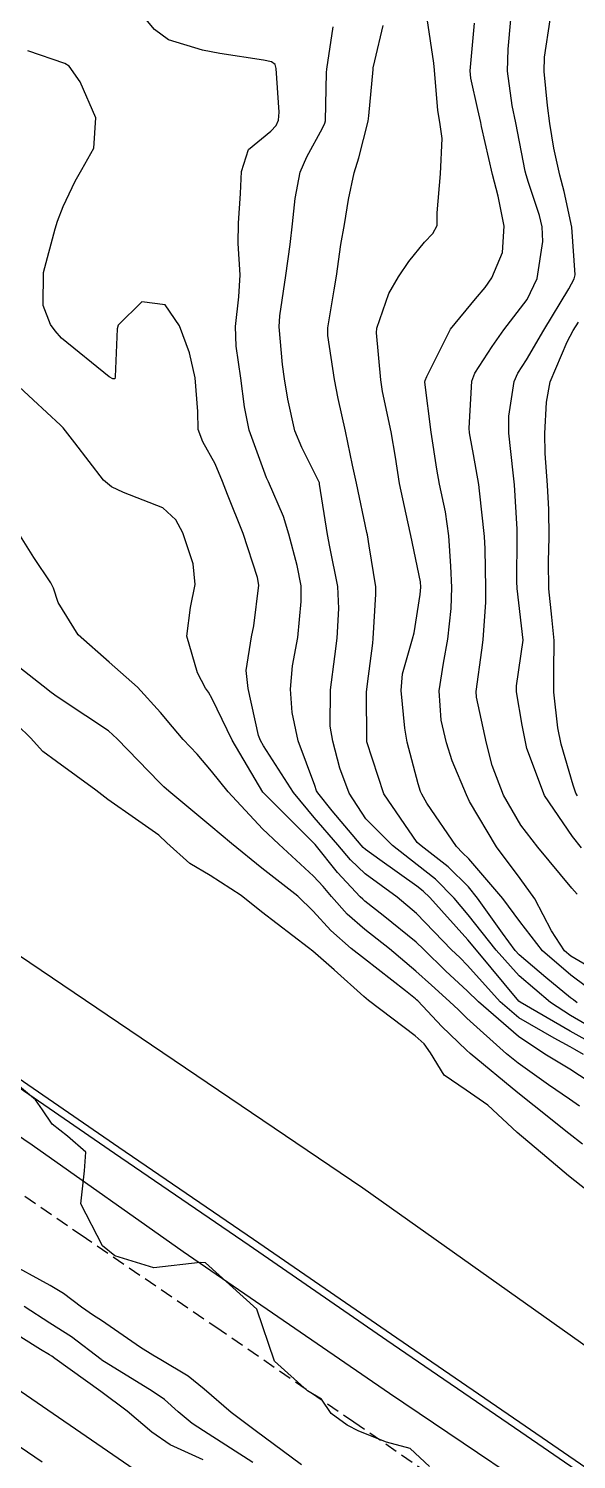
# Model space of a CAD drawing. Header units: metres. Extents: x 292545 to 299085, y 7450245 to 7463078.
# Drawn here: x 298020.6 to 298041.8, y 7452227.5 to 7452282.8 of the extents above; entities that cross this region are included whole.
import ezdxf

# ---------------------------------------------------------------- set-up
doc = ezdxf.new("R2010")
doc.units = ezdxf.units.M
doc.linetypes.add('DASHED', pattern=[0.75, 0.5, -0.25])
for name, color, linetype in [('Canteiro', 45, 'DASHED'), ('Ciclovia', 45, 'Continuous'), ('Curvas de Nivel 1m', 11, 'Continuous'), ('Curvas de Nivel 5m', 15, 'Continuous'), ('Hidrografia', 140, 'Continuous'), ('Vias Primárias', 230, 'Continuous')]:
    doc.layers.add(name, color=color, linetype=linetype)

msp = doc.modelspace()

# ---------------------------------------------------------------- linework, layer by layer
at = {"layer": 'Canteiro'}
msp.add_lwpolyline([(298017.327, 7452239.789), (298022.593, 7452236.166), (298027.808, 7452232.61), (298033.143, 7452228.933), (298038.315, 7452225.392), (298043.215, 7452222.026), (298048.662, 7452218.551), (298053.508, 7452215.802), (298059.004, 7452213.213), (298065.272, 7452210.778), (298071.406, 7452208.618), (298076.361, 7452207.011), (298083.938, 7452205.267), (298091.971, 7452203.557), (298100.033, 7452201.793), (298108.898, 7452199.895), (298114.835, 7452198.571), (298122.748, 7452196.887), (298130.824, 7452195.148), (298139.448, 7452193.275), (298150.92, 7452190.768)], dxfattribs=at)
at = {"layer": 'Ciclovia'}
for points, elevation in [([(298149.573, 7452193.029), (298143.474, 7452194.325), (298134.661, 7452196.228), (298120.307, 7452199.258), (298107.715, 7452202.05), (298093.304, 7452205.179), (298082.037, 7452207.646), (298073.388, 7452209.902), (298063.547, 7452213.57), (298055.395, 7452216.954), (298050.766, 7452219.341), (298042.491, 7452224.667), (298034.523, 7452230.039), (298026.543, 7452235.51), (298020.704, 7452239.642), (298012.667, 7452245.086), (297998.076, 7452255.194), (297982.784, 7452265.891), (297959.908, 7452281.578), (297943.624, 7452292.514), (297936.438, 7452295.234), (297919.079, 7452307.284)], 694.802), ([(298148.202, 7452194.805), (298140.952, 7452196.331), (298132.327, 7452198.205), (298124.251, 7452199.943), (298116.337, 7452201.628), (298110.4, 7452202.952), (298101.536, 7452204.849), (298093.474, 7452206.613), (298085.438, 7452208.324), (298077.831, 7452210.075), (298072.843, 7452211.693), (298066.694, 7452213.858), (298060.397, 7452216.305), (298054.861, 7452218.912), (298049.982, 7452221.68), (298044.513, 7452225.169), (298039.605, 7452228.54), (298034.432, 7452232.081), (298029.098, 7452235.758), (298023.884, 7452239.314), (298018.617, 7452242.938)], 694.917)]:
    msp.add_lwpolyline(points, dxfattribs=dict(at, elevation=elevation))
at = {"layer": 'Curvas de Nivel 1m', "flags": 128}
for points, elevation in [([(298042.156, 7452245.757), (298041.543, 7452246.208), (298040.443, 7452247.161), (298039.57, 7452248.288), (298038.918, 7452249.177), (298037.598, 7452250.719), (298037.359, 7452250.952), (298037.117, 7452251.197), (298035.978, 7452252.865), (298035.775, 7452253.218), (298035.733, 7452253.317), (298035.637, 7452253.618), (298035.212, 7452255.224), (298035.119, 7452255.765), (298034.979, 7452257.227), (298035.035, 7452257.874), (298035.424, 7452259.223), (298035.477, 7452259.45), (298035.72, 7452260.937), (298035.742, 7452261.22), (298035.726, 7452261.422), (298035.35, 7452263.224), (298035.233, 7452263.75), (298034.92, 7452265.229), (298034.758, 7452266.255), (298034.594, 7452267.232), (298034.264, 7452268.788), (298034.189, 7452269.236), (298034.022, 7452271.057), (298034.034, 7452271.238), (298034.508, 7452272.582), (298034.871, 7452273.23), (298035.277, 7452273.821), (298035.883, 7452274.571), (298036.201, 7452274.903), (298036.368, 7452275.213), (298036.379, 7452275.694), (298036.497, 7452277.211), (298036.568, 7452278.576), (298036.472, 7452279.212), (298036.393, 7452279.659), (298036.264, 7452281.215), (298036.244, 7452281.494), (298035.983, 7452283.22)], 703), ([(298042.688, 7452246.277), (298041.551, 7452246.949), (298041.297, 7452247.153), (298040.798, 7452247.924), (298040.149, 7452249.164), (298039.591, 7452249.948), (298038.666, 7452251.179), (298037.629, 7452252.935), (298037.507, 7452253.192), (298036.953, 7452254.507), (298036.728, 7452255.204), (298036.525, 7452256.071), (298036.445, 7452257.208), (298036.616, 7452258.279), (298036.78, 7452259.204), (298036.909, 7452260.396), (298036.943, 7452261.202), (298036.907, 7452262.031), (298036.82, 7452263.204), (298036.694, 7452264.137), (298036.467, 7452265.21), (298036.355, 7452265.788), (298036.138, 7452267.215), (298035.897, 7452269.144), (298035.909, 7452269.219), (298035.973, 7452269.367), (298036.889, 7452271.204), (298037.855, 7452272.372), (298038.234, 7452272.811), (298038.49, 7452273.184), (298038.898, 7452274.16), (298038.966, 7452275.179), (298038.739, 7452276.347), (298038.509, 7452277.184), (298038.094, 7452279.035), (298038.063, 7452279.189), (298037.948, 7452279.702), (298037.673, 7452280.908), (298037.655, 7452281.195), (298037.819, 7452283.03)], 704), ([(298041.964, 7452251.145), (298041.609, 7452251.583), (298040.531, 7452253.161), (298039.844, 7452254.975), (298039.8, 7452255.169), (298039.66, 7452255.882), (298039.442, 7452257.172), (298039.442, 7452257.407), (298039.703, 7452259.17), (298039.469, 7452261.173), (298039.455, 7452261.445), (298039.471, 7452263.173), (298039.463, 7452263.465), (298039.36, 7452265.174), (298039.31, 7452265.642), (298039.145, 7452267.176), (298039.144, 7452267.835), (298039.346, 7452269.175), (298039.498, 7452269.502), (298039.831, 7452270.018), (298040.502, 7452271.16), (298041.471, 7452272.758), (298041.677, 7452273.143), (298041.708, 7452273.3), (298041.579, 7452275.145), (298041.283, 7452276.526), (298041.115, 7452277.152), (298040.884, 7452278.2), (298040.731, 7452279.158), (298040.646, 7452279.855), (298040.512, 7452281.162), (298040.524, 7452281.718), (298040.74, 7452283.159)], 706), ([(298042.488, 7452244.101), (298041.528, 7452244.653), (298040.76, 7452245.158), (298039.543, 7452246.184), (298038.659, 7452247.179), (298037.573, 7452248.547), (298037.027, 7452249.198), (298036.306, 7452249.925), (298035.596, 7452250.484), (298034.641, 7452251.23), (298033.618, 7452252.262), (298032.969, 7452253.25), (298032.613, 7452254.226), (298032.336, 7452255.26), (298032.237, 7452255.84), (298032.243, 7452257.254), (298032.411, 7452258.534), (298032.507, 7452259.252), (298032.572, 7452260.394), (298032.524, 7452261.252), (298032.221, 7452262.78), (298032.129, 7452263.256), (298031.824, 7452265.208), (298031.815, 7452265.26), (298031.774, 7452265.356), (298031.135, 7452266.619), (298030.87, 7452267.274), (298030.595, 7452268.494), (298030.462, 7452269.28), (298030.383, 7452269.836), (298030.26, 7452271.284), (298030.28, 7452271.717), (298030.521, 7452273.28), (298030.684, 7452274.475), (298030.782, 7452275.277), (298030.878, 7452276.251), (298031.071, 7452277.273), (298031.331, 7452277.86), (298031.939, 7452278.976), (298032.031, 7452279.169), (298032.053, 7452279.259), (298032.097, 7452281.123), (298032.108, 7452281.259), (298032.348, 7452282.888)], 701), ([(298041.787, 7452245.146), (298041.642, 7452245.257), (298041.535, 7452245.34), (298040.582, 7452246.12), (298039.551, 7452246.999), (298039.396, 7452247.172), (298038.899, 7452247.841), (298037.938, 7452249.186), (298037.587, 7452249.627), (298036.8, 7452250.407), (298035.751, 7452251.218), (298035.605, 7452251.342), (298034.312, 7452253.233), (298033.653, 7452255.24), (298033.644, 7452257.212), (298033.646, 7452257.24), (298033.647, 7452257.266), (298033.676, 7452257.476), (298033.878, 7452259.06), (298033.896, 7452259.238), (298034.003, 7452260.955), (298033.996, 7452261.237), (298033.747, 7452262.817), (298033.676, 7452263.241), (298033.658, 7452263.337), (298033.254, 7452265.245), (298033.092, 7452265.935), (298032.822, 7452267.25), (298032.549, 7452268.516), (298032.397, 7452269.254), (298032.14, 7452270.957), (298032.145, 7452271.257), (298032.388, 7452272.725), (298032.476, 7452273.254), (298032.652, 7452274.481), (298032.784, 7452275.251), (298032.939, 7452276.213), (298033.164, 7452277.247), (298033.341, 7452277.826), (298033.708, 7452279.242), (298033.735, 7452279.452), (298033.894, 7452281.241), (298033.902, 7452281.302), (298033.966, 7452281.577), (298034.278, 7452282.939)], 702), ([(298042.034, 7452243.142), (298041.702, 7452243.334), (298041.516, 7452243.438), (298040.903, 7452243.772), (298039.527, 7452244.559), (298038.805, 7452245.177), (298037.547, 7452246.583), (298037.248, 7452246.892), (298036.933, 7452247.199), (298035.574, 7452248.601), (298034.825, 7452249.228), (298033.592, 7452250.133), (298033.018, 7452250.67), (298032.524, 7452251.256), (298031.618, 7452252.308), (298030.818, 7452253.278), (298029.651, 7452255.08), (298029.534, 7452255.291), (298029.46, 7452255.487), (298029.059, 7452257.296), (298028.979, 7452258.001), (298029.186, 7452259.295), (298029.28, 7452259.721), (298029.467, 7452261.293), (298029.427, 7452261.594), (298028.866, 7452263.299), (298028.266, 7452264.807), (298028.063, 7452265.307), (298027.78, 7452265.993), (298027.312, 7452266.841), (298027.123, 7452267.32), (298027.112, 7452268.012), (298027.014, 7452269.322), (298026.788, 7452270.281), (298026.405, 7452271.332), (298025.855, 7452272.137), (298024.952, 7452272.254), (298024.035, 7452271.358), (298023.989, 7452271.211), (298023.916, 7452269.359), (298023.899, 7452269.282), (298023.822, 7452269.283), (298023.683, 7452269.361), (298021.838, 7452270.854), (298021.592, 7452271.135), (298021.417, 7452271.386), (298021.133, 7452272.111), (298021.139, 7452273.391), (298021.59, 7452275.084), (298021.685, 7452275.383), (298021.899, 7452275.95), (298022.366, 7452276.918), (298022.627, 7452277.373), (298023.089, 7452278.205), (298023.165, 7452279.368), (298022.56, 7452280.771), (298022.131, 7452281.378), (298021.964, 7452281.469), (298020.531, 7452281.964)], 699), ([(298041.8, 7452253.147), (298041.741, 7452253.255), (298041.637, 7452253.564), (298041.171, 7452255.155), (298041.036, 7452255.779), (298040.883, 7452257.158), (298040.887, 7452257.956), (298040.899, 7452259.158), (298040.816, 7452260.055), (298040.699, 7452261.16), (298040.682, 7452262.218), (298040.703, 7452263.16), (298040.689, 7452264.23), (298040.643, 7452265.161), (298040.554, 7452266.394), (298040.538, 7452267.163), (298040.598, 7452268.375), (298040.748, 7452269.161), (298041.399, 7452270.707), (298041.632, 7452271.143), (298041.846, 7452271.476)], 707), ([(298043.042, 7452241.574), (298041.504, 7452242.576), (298040.54, 7452243.16), (298039.52, 7452243.84), (298037.975, 7452245.186), (298037.537, 7452245.61), (298036.711, 7452246.369), (298035.841, 7452247.216), (298035.557, 7452247.485), (298034.286, 7452248.519), (298033.581, 7452249.071), (298033.494, 7452249.153), (298033.399, 7452249.243), (298032.516, 7452250.18), (298031.652, 7452251.269), (298031.604, 7452251.325), (298029.633, 7452253.29), (298028.44, 7452255.302), (298027.669, 7452256.898), (298027.522, 7452257.163), (298027.416, 7452257.314), (298027.096, 7452257.904), (298026.694, 7452259.325), (298026.832, 7452260.441), (298027.016, 7452261.321), (298026.936, 7452262.121), (298026.539, 7452263.328), (298026.256, 7452263.831), (298025.762, 7452264.286), (298024.238, 7452264.886), (298023.77, 7452265.097), (298023.468, 7452265.363), (298022.353, 7452266.809), (298021.904, 7452267.379), (298021.795, 7452267.492), (298020.738, 7452268.468), (298019.821, 7452269.313)], 698), ([(298041.886, 7452241.144), (298041.487, 7452241.421), (298040.683, 7452241.971), (298039.508, 7452242.812), (298039.062, 7452243.175), (298037.527, 7452244.557), (298037.202, 7452244.867), (298036.85, 7452245.2), (298036.152, 7452245.824), (298035.544, 7452246.367), (298034.532, 7452247.23), (298033.57, 7452247.979), (298032.896, 7452248.57), (298032.288, 7452249.259), (298031.968, 7452249.646), (298031.591, 7452250.045), (298030.244, 7452251.284), (298029.612, 7452251.873), (298028.29, 7452253.303), (298027.641, 7452254.108), (298027.086, 7452254.757), (298026.545, 7452255.327), (298026.138, 7452255.813), (298025.663, 7452256.377), (298024.773, 7452257.349), (298023.687, 7452258.319), (298022.478, 7452259.372), (298021.715, 7452260.622), (298021.526, 7452261.188), (298021.427, 7452261.384), (298020.768, 7452262.364), (298020.122, 7452263.404)], 697), ([(298041.998, 7452239.672), (298041.472, 7452240.086), (298040.126, 7452241.164), (298039.49, 7452241.668), (298037.654, 7452243.189), (298037.514, 7452243.315), (298036.551, 7452244.232), (298035.622, 7452245.219), (298035.579, 7452245.265), (298035.534, 7452245.301), (298035.149, 7452245.614), (298033.557, 7452246.851), (298033.044, 7452247.248), (298032.258, 7452247.948), (298031.577, 7452248.687), (298030.979, 7452249.276), (298029.594, 7452250.359), (298028.414, 7452251.302), (298027.613, 7452251.975), (298025.99, 7452253.335), (298025.8, 7452253.503), (298025.636, 7452253.672), (298023.995, 7452255.357), (298023.656, 7452255.658), (298022.781, 7452256.25), (298021.669, 7452256.976), (298021.437, 7452257.15), (298021.124, 7452257.388), (298019.69, 7452258.53)], 696), ([(298036.072, 7452227.213), (298035.33, 7452227.908), (298034.412, 7452228.149), (298033.336, 7452228.572), (298032.896, 7452228.804), (298032.275, 7452229.256), (298031.897, 7452229.81), (298031.352, 7452230.138), (298030.081, 7452231.283), (298029.393, 7452233.29), (298027.411, 7452235.088), (298027.198, 7452235.1), (298025.408, 7452234.891), (298023.907, 7452235.355), (298023.419, 7452235.747), (298022.587, 7452237.373), (298022.729, 7452238.644), (298022.786, 7452239.37), (298022.074, 7452239.986), (298021.474, 7452240.45), (298021.099, 7452241.006), (298020.837, 7452241.39), (298019.499, 7452242.507)], 694), ([(298031.125, 7452227.272), (298029.336, 7452228.609), (298028.403, 7452229.299), (298027.352, 7452230.207), (298026.742, 7452230.704), (298025.684, 7452231.335), (298025.366, 7452231.517), (298024.9, 7452231.814), (298023.388, 7452232.857), (298023.081, 7452233.056), (298022.616, 7452233.372), (298021.922, 7452233.906), (298021.401, 7452234.215), (298019.658, 7452235.16)], 693), ([(298029.245, 7452227.37), (298027.336, 7452228.594), (298026.895, 7452228.873), (298026.348, 7452229.325), (298025.82, 7452229.805), (298025.351, 7452230.125), (298023.403, 7452231.329), (298023.373, 7452231.347), (298022.226, 7452232.222), (298021.387, 7452232.756), (298020.392, 7452233.4)], 692), ([(298027.325, 7452227.472), (298026.045, 7452228.044), (298025.335, 7452228.544), (298024.382, 7452229.35), (298023.354, 7452230.107), (298021.579, 7452231.387), (298021.458, 7452231.473), (298021.374, 7452231.529), (298021.029, 7452231.741), (298019.386, 7452232.754)], 691), ([(298019.335, 7452228.572), (298021.093, 7452227.392)], 691)]:
    msp.add_lwpolyline(points, dxfattribs=dict(at, elevation=elevation))
at = {"layer": 'Curvas de Nivel 5m', "flags": 128}
for points, elevation in [([(298042.1, 7452243.722), (298041.522, 7452244.042), (298039.59, 7452245.169), (298039.533, 7452245.211), (298037.894, 7452247.187), (298037.559, 7452247.577), (298036.084, 7452249.212), (298035.829, 7452249.46), (298035.587, 7452249.657), (298034.154, 7452250.677), (298033.601, 7452251.075), (298033.513, 7452251.153), (298033.438, 7452251.242), (298032.316, 7452252.566), (298031.756, 7452253.268), (298031.71, 7452253.346), (298031.636, 7452253.545), (298030.998, 7452255.277), (298030.765, 7452256.375), (298030.699, 7452257.275), (298030.782, 7452258.178), (298030.976, 7452259.271), (298031.116, 7452260.668), (298031.105, 7452261.269), (298030.953, 7452262.053), (298030.635, 7452263.277), (298030.433, 7452263.953), (298029.85, 7452265.289), (298029.825, 7452265.341), (298029.774, 7452265.447), (298029.101, 7452267.297), (298028.915, 7452268.19), (298028.777, 7452269.3), (298028.599, 7452270.538), (298028.571, 7452271.303), (298028.705, 7452272.45), (298028.747, 7452273.301), (298028.675, 7452274.508), (298028.682, 7452275.302), (298028.764, 7452276.442), (298028.804, 7452277.301), (298029.072, 7452278.153), (298029.936, 7452278.859), (298030.148, 7452279.079), (298030.237, 7452279.286), (298030.258, 7452279.597), (298030.144, 7452281.287), (298030.109, 7452281.433), (298029.965, 7452281.546), (298029.657, 7452281.602), (298027.968, 7452281.859), (298027.297, 7452281.989), (298025.974, 7452282.395), (298025.434, 7452282.795), (298024.969, 7452283.345)], 700), ([(298041.786, 7452249.348), (298041.587, 7452249.584), (298040.268, 7452251.163), (298039.616, 7452252.021), (298038.945, 7452253.177), (298038.498, 7452254.327), (298038.276, 7452255.184), (298037.889, 7452256.969), (298037.881, 7452257.188), (298038.102, 7452258.781), (298038.157, 7452259.185), (298038.262, 7452260.64), (298038.261, 7452261.185), (298038.227, 7452262.704), (298038.204, 7452263.185), (298038.014, 7452264.944), (298037.981, 7452265.188), (298037.785, 7452266.353), (298037.65, 7452267.051), (298037.629, 7452267.192), (298037.614, 7452267.374), (298037.712, 7452269.192), (298037.826, 7452269.497), (298038.495, 7452270.525), (298038.959, 7452271.179), (298039.345, 7452271.678), (298039.855, 7452272.348), (298040.238, 7452273.164), (298040.458, 7452274.588), (298040.432, 7452275.162), (298040.333, 7452275.599), (298039.91, 7452276.87), (298039.815, 7452277.171), (298039.777, 7452277.309), (298039.413, 7452279.175), (298039.278, 7452279.849), (298039.097, 7452281.179), (298039.116, 7452282.034), (298039.228, 7452283.178)], 705), ([(298042.186, 7452237.875), (298041.456, 7452238.447), (298040.622, 7452239.158), (298039.473, 7452240.135), (298038.337, 7452241.181), (298037.492, 7452241.769), (298036.648, 7452242.35), (298036.114, 7452243.211), (298035.864, 7452243.563), (298035.519, 7452243.874), (298033.713, 7452245.238), (298033.535, 7452245.385), (298032.388, 7452246.42), (298031.561, 7452247.141), (298031.399, 7452247.272), (298029.577, 7452248.665), (298028.787, 7452249.298), (298027.591, 7452250.074), (298026.806, 7452250.533), (298025.918, 7452251.335), (298025.607, 7452251.623), (298024.7, 7452252.265), (298023.628, 7452253.006), (298023.164, 7452253.365), (298021.644, 7452254.481), (298021.12, 7452254.86), (298020.633, 7452255.395), (298020.142, 7452255.887)], 695)]:
    msp.add_lwpolyline(points, dxfattribs=dict(at, elevation=elevation))
at = {"layer": 'Hidrografia'}
msp.add_lwpolyline([(298168.441, 7452167.227), (298165.812, 7452172.316), (298163.225, 7452175.485), (298160.159, 7452178.475), (298156.19, 7452181.369), (298149.185, 7452183.575), (298126.858, 7452189.068), (298100.8, 7452195.239), (298082.054, 7452200.268), (298068.261, 7452203.772), (298048.826, 7452211.472), (298041.731, 7452215.362), (298019.859, 7452230.384), (297996.862, 7452245.975), (297992.343, 7452248.788), (297984.381, 7452254.3), (297977.922, 7452258.807), (297969.926, 7452264.316), (297957.641, 7452272.589), (297947.709, 7452279.452), (297934.706, 7452286.215), (297920.9, 7452294.914), (297914.327, 7452299.836), (297897.03, 7452311.146)], dxfattribs=at)
at = {"layer": 'Vias Primárias', "elevation": 695.17}
msp.add_lwpolyline([(298143.902, 7452200.297), (298114.935, 7452206.285), (298085.581, 7452212.668, -0.031665), (298071.172, 7452216.771, -0.036431), (298051.967, 7452225.2, -0.047998), (298045.775, 7452229.277), (298033.495, 7452237.972), (298018.889, 7452247.845), (298015.888, 7452249.95)], format="xyb", dxfattribs=at)
at = {"layer": 'Vias Primárias'}
msp.add_lwpolyline([(298018.787, 7452243.185), (298024.053, 7452239.562), (298029.268, 7452236.005), (298034.602, 7452232.329), (298039.775, 7452228.787), (298044.679, 7452225.419), (298050.136, 7452221.937), (298055, 7452219.178), (298060.516, 7452216.581), (298066.798, 7452214.14), (298072.939, 7452211.977), (298077.911, 7452210.365), (298085.503, 7452208.617), (298093.537, 7452206.907), (298101.599, 7452205.143), (298110.464, 7452203.245), (298116.401, 7452201.921), (298124.314, 7452200.236), (298132.39, 7452198.498), (298141.015, 7452196.625), (298147.919, 7452195.171)], dxfattribs=at)

doc.saveas('drawing.dxf')
